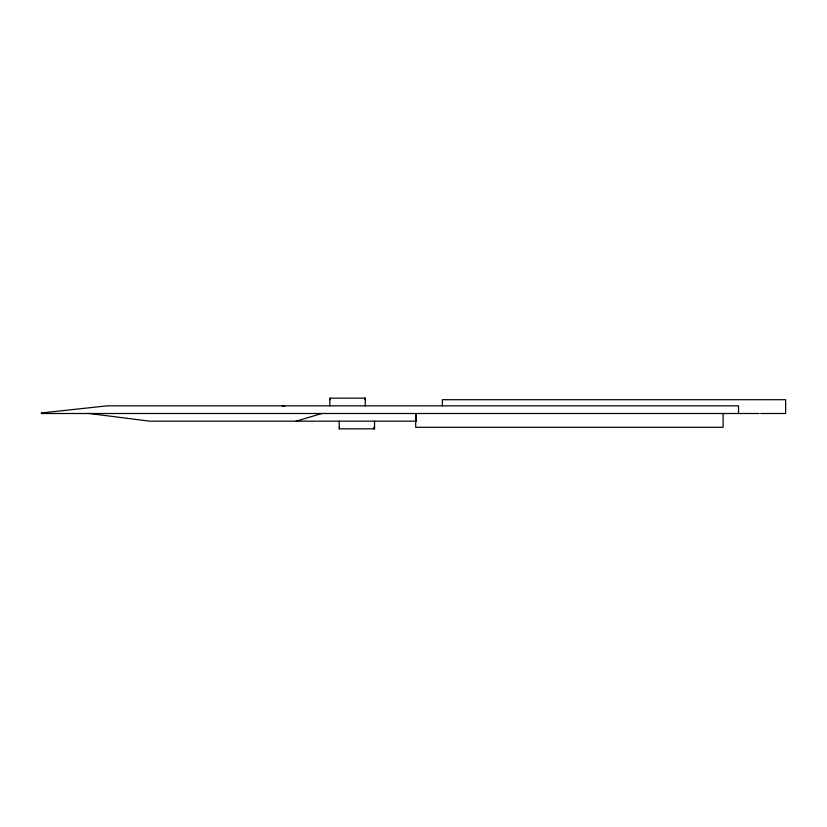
<?xml version="1.0" encoding="UTF-8"?>
<svg xmlns="http://www.w3.org/2000/svg" width="827" height="827" viewBox="0 0 827 827"><rect width="100%" height="100%" fill="white"/><g stroke="black" fill="none" stroke-linecap="round" stroke-linejoin="round"><path stroke-width="1.24" d="M738.532 413.5L738.532 405.83L107.283 405.83L41.505 412.942L41.35 413.5L742.522 413.5M296.221 421.17L321.775 413.5M330.397 399.699L330.107 398.159M743.287 413.5L759.165 413.5M760.675 413.5L785.65 413.5L785.65 399.699L442.362 399.699L442.362 405.83M416.591 421.17L149.697 421.17L89.233 413.5M282.079 405.83L284.602 406.357M723.098 413.5L723.098 427.301L415.692 427.301L415.692 413.5M416.343 413.5L416.343 421.17M374.548 421.17L374.548 428.841L339.225 428.841L339.225 421.17M374.404 428.841L374.404 427.301L373.742 427.301L373.742 428.841M365.296 405.83L365.296 398.159L329.797 398.159L329.797 405.83M364.996 398.159L364.996 399.699L364.697 398.159M339.37 427.301L339.37 428.841M41.505 412.942L41.505 413.5"/></g></svg>
